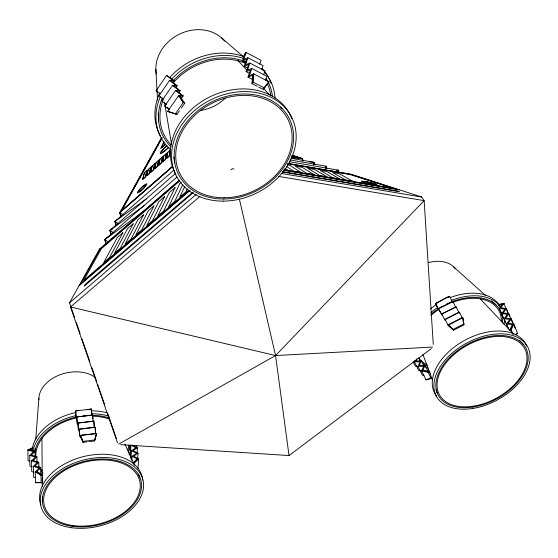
<?xml version="1.0" encoding="UTF-8"?>
<svg xmlns="http://www.w3.org/2000/svg" width="558" height="558" viewBox="0 0 558 558"><rect width="100%" height="100%" fill="white"/><g stroke="black" fill="none" stroke-linecap="round" stroke-linejoin="round"><path stroke-width="0.84" d="M87.181 441.838L83.058 442.341L80.359 436.482L80.415 435.47L96.485 433.524L94.609 440.925L88.834 441.636M258.703 87.069L263.118 89.322L269.054 81.831L253.737 73.935L252.523 75.414L252.07 83.693L257.224 86.323M253.737 73.935L252.07 83.693L253.269 82.242L253.737 73.935L249.189 75.609L251.798 68.474L267.045 76.369L265.608 80.303M80.415 435.47L83.121 441.364L83.058 442.341L80.415 435.47L79.654 435.373L79.208 429.248L78.455 429.179L78.015 423.083L77.269 423.048L76.83 416.979L76.09 416.972L75.651 410.925L78.141 410.555M130.014 445.403L129.714 450.299L131.109 451.017M130.963 458.878L131.479 450.704L135.873 447.711L130.921 445.165L130.258 455.788L131.66 456.514M86.929 409.537L91.442 409.091L91.686 414.406M131.786 460.385L132.044 456.291L136.466 453.27L131.479 450.704M136.48 447.865L136.64 445.417M137.066 453.368L137.449 447.649L132.49 445.103M137.652 458.927L138.042 453.208L133.055 450.634L137.449 447.649M137.972 468.636L138.642 458.822L133.634 456.228L138.042 453.208M94.609 440.925L96.485 433.524L79.654 435.373M34.868 451.122L35.07 448.52M35.726 439.857L38.886 398.259M338.057 171.808L338.253 170.12L289.337 161.681M325.544 168.614L325.998 166.172L289.937 159.923M170.232 150.207L169.025 156.24L166.675 158.298L167.923 152.236M313.575 164.722L314.063 162.322L290.997 158.312M166.298 153.652L165.022 159.741L162.678 161.792L163.996 155.675M162.378 157.091L161.032 163.229L158.695 165.28L160.083 159.107M302.094 160.146L302.443 158.577L292.504 155.375M158.465 160.523L157.056 166.716L154.726 168.753L156.177 162.531M154.566 163.947L153.087 170.19L150.758 172.227L152.278 165.949M150.674 167.358L149.126 173.657L146.81 175.686L148.393 169.36M146.796 170.762L145.178 177.109L142.862 179.139L144.522 172.757M259.735 64.226L261.144 60.362L246.106 52.466L244.934 53.938L244.076 56.714A61.457 50.869 -27.4 0 0 169.36 78.036M96.415 434.529L94.679 439.948L83.121 441.364M261.667 69.52L263.083 65.635L247.982 57.739L243.546 59.476L246.106 52.466L243.553 56.539M263.627 74.884L265.05 70.971L249.879 63.075L245.408 64.791L247.982 57.739M246.134 62.894L242.374 60.934L244.934 53.938M248.003 68.209L244.223 66.256L246.796 59.211L242.374 60.934M249.893 73.593L246.092 71.64L248.687 64.547L244.223 66.256M249.879 63.075L247.285 70.168L251.798 68.474M252.572 79.431L247.989 77.081L250.591 69.952L246.092 71.64M244.181 56.707L246.106 52.466M416.784 358.696L415.703 361.04L421.436 360.866L419.274 365.588L425.05 365.42L422.88 370.177L421.548 371.007L426.033 379.865L431.208 378.505L428 372.109L422.88 370.177L429.318 371.279L430.385 373.407M424.08 375.227L422.441 375.262L417.942 366.418L420.111 361.696L414.378 361.863L418.884 370.707L420.509 370.665M163.961 142.318L161.478 147.689L165.384 144.25M414.378 361.863L415.103 360.301M163.892 141.613L160.648 148.623L165.698 144.173M187.265 188.862L185.793 192.022L179.725 197.239L184.803 186.484M506.169 308.916L503.979 303.475L500.805 307.828L506.413 308.539L503.225 312.926L508.868 313.659L505.667 318.074L511.344 318.827L508.136 323.27L513.841 324.045L511.142 329.848L509.649 330.448L512.335 324.658L513.841 324.045L517.587 333.384L515.725 334.967M182.787 184.579L174.675 201.578L168.649 206.76L179.92 183.429L181.217 182.313M162.252 137.77L121.818 210.436L172.722 166.082M74.633 317.635L69.513 302.82L99.345 249.335L179.348 180.129M161.743 137.449L119.768 212.71L120.96 216.874M161.604 138.14L120.5 211.894L172.422 166.661M120.549 212.179L121.4 210.659M122.244 209.138L124.79 204.57M126.059 202.282L126.91 200.761M127.754 199.241L128.605 197.72M131.151 193.152L131.995 191.624M132.846 190.104L135.392 185.535M136.661 183.254L137.505 181.734M140.051 177.165L140.902 175.637M141.746 174.117L142.597 172.596M143.441 171.076L145.987 166.507M147.263 164.219L148.107 162.699M148.958 161.178L151.497 156.61M152.348 155.082L153.199 153.562M154.043 152.041L154.894 150.52M155.738 148.993L156.589 147.472M157.858 145.192L158.709 143.664M159.553 142.144L161.674 138.335M509.649 330.448L513.841 324.045M160.118 93.779L156.08 90.78L166.577 75.421L174.229 80.624L172.792 82.71M166.577 75.421L172.673 79.947L169.506 80.415L158.925 95.83L162.985 98.843M169.506 80.415L175.637 84.969L172.464 85.465L161.806 100.935L166.57 104.465M175.742 87.739L177.193 85.639L171.069 81.098L174.229 80.624M172.464 85.465L178.63 90.04L175.456 90.577L164.715 106.097L169.506 109.647M178.734 92.816L180.192 90.717L174.033 86.148L177.193 85.639M181.266 98.661L183.226 95.85L177.032 91.254L180.192 90.717M179.39 110.909L176.942 114.404L167.665 111.314L178.49 95.746L181.657 95.181L175.456 90.577M181.343 108.119L184.768 103.23L180.067 96.422L178.49 95.746L183.219 102.581L184.768 103.23M508.84 329.311L506.629 323.884L509.845 319.441L504.174 318.681L507.375 314.273L501.74 313.533L504.927 309.153L499.326 308.435L502.507 304.082L503.979 303.475L498.21 304.466M269.054 81.831L264.318 87.885L253.269 82.242M263.118 89.322L267.84 83.288M133.09 462.875L137.059 458.892L138.642 458.822L134.101 463.384M29.658 461.18L28.074 460.678L27.9 449.957L29.469 449.636L35.049 451.38L31.297 455.042L36.912 456.8L33.152 460.503L38.788 462.275L35.021 466.014L40.692 467.806L36.905 471.58L35.314 471.922L35.426 482.663L42.652 482.635L42.61 474.9L36.905 471.58L41.041 475.249L41.09 482.984M35.168 477.599L33.564 477.09L33.431 466.349L37.212 462.61L31.569 460.831L31.715 471.566L34.115 472.326M31.569 460.831L35.335 457.135L29.727 455.37L29.888 466.097L32.273 466.851M29.727 455.37L33.48 451.708L27.9 449.957L32.929 447.488M172.645 166.647L119.768 212.71L121.191 216.818M173.908 170.113L114.913 221.421L116.12 225.565M175.414 173.517L109.919 230.377L111.154 234.541M176.935 177.06L104.778 239.598L106.034 243.748M179.578 180.353L100.084 249.112L80.777 283.785L189.078 190.773M179.718 180.973L101.361 248.722L83.763 280.423L188.862 190.132M79.041 285.738L190.041 190.417M192.245 192.594L85.339 284.252L84.335 286.087L193.41 192.58M69.513 302.82L196.249 194.337M117.48 442.843L70.503 306.963L199.973 196.353M231.026 169.827L232.344 168.704L234.06 168.983M99.345 249.335L102.1 247.201M111.663 234.283L104.778 239.598L106.425 244.292M112.674 228.264L109.919 230.377L111.426 234.409M133.202 462.931L138.642 458.822M120.647 444.656L289.016 455.551L431.348 348.583M448.283 297.274L449.581 296.305L452.28 301.641M144.159 210.924L104.778 239.598L108.168 241.83M144.459 205.456L109.919 230.377L113.281 232.54M146.803 198.648L114.913 221.421L116.406 225.376M442.306 315.075L438.616 309.62L435.505 303.566L445.807 297.846L449.581 296.305L449.943 297.17M429.318 371.279L428 372.109L421.548 371.007L423.71 366.25L417.942 366.418M427.358 379.035L426.033 379.865L431.704 377.947M118.805 444.056L275.568 355.551L424.143 200.622L421.681 197.009L351.177 174.284L287.879 163.41M455.551 306.935L452.845 301.585L438.239 308.769L435.505 303.566L449.581 296.305M438.239 308.769L452.845 301.585M438.707 308.867L441.448 314.091L456.137 306.914L459.241 313.024L459.82 313.15M441.448 314.091L456.137 306.914M445.186 319.615L459.457 312.285L462.575 318.423L463.175 318.569L463.928 324.889L453.619 330.176L448.318 325.733L445.186 319.615L444.684 319.462L458.885 312.166L459.457 312.285M448.841 325.921L448.472 325.07L453.256 329.346L463.579 324.059L462.812 317.711L462.219 317.565L447.948 324.882L448.472 325.07L462.812 317.711L463.928 324.889M100.105 249.007L101.633 248.345M110.693 230.056L112.256 229.422M516.094 333.991L517.587 333.384M247.989 77.081L252.523 75.414M89.287 409.809L91.442 409.091L91.875 415.117L92.684 415.11L93.116 421.164L93.939 421.192L94.372 427.275L95.209 427.33L95.641 433.433M29.469 449.636L32.483 448.632M498.552 305.198L503.979 303.475M27.9 449.957L32.469 448.611M498.566 305.219L502.507 304.082M435.505 303.566L437.012 303.161M42.61 474.9L41.041 475.249L35.314 471.922L39.102 468.141L33.431 466.349M37.009 482.321L35.426 482.663L42.652 482.635L38.621 482.412M312.438 162.643L314.063 162.322L314.879 164.715M336.572 170.441L338.253 170.12L339.118 172.582M183.226 95.85L180.067 96.422L183.219 102.581L175.393 113.769L176.942 114.404L167.665 111.314L169.241 111.97M78.455 429.179L94.372 427.275M79.208 429.248L95.209 427.33M77.269 423.048L93.116 421.164M78.015 423.083L93.939 421.192M76.09 416.972L91.875 415.117M76.83 416.979L92.684 415.11M91.442 409.091L75.651 410.925L76.041 417.984L76.774 417.991L77.213 424.052L77.96 424.094L78.399 430.19L79.152 430.26L79.599 436.377L80.359 436.482M432.562 347.069L275.568 355.551L70.503 306.963M416.979 366.153L415.361 366.201L413.101 361.779M291.206 157.809L302.443 158.577L303.238 160.934M309.725 161.911L314.063 162.322L314.3 164.038L314.063 162.322M452.671 302.387L453.208 302.45M506.629 323.884L512.335 324.658M455.942 307.681L456.5 307.772M278.582 176.398L424.143 200.622L433.266 344.419M282.627 171.655L396.905 190.906L399.27 191.673L282.404 172.01M281.134 173.44L421.681 197.009M284.406 169.576L287.628 170.12L284.775 168.216M284.364 169.855L392.162 188.102L350.222 174.556L287.733 163.836M283.743 170.071L396.689 189.169L350.829 174.382L288.193 163.627M283.422 170.204L399.312 189.797M287.307 164.77L289.609 165.168L300.825 172.352L293.647 171.139L286.352 166.368M291.646 156.505L299.332 157.844L291.869 155.438M291.89 156.672L301.327 158.319L292.239 155.389M291.283 156.631L302.443 158.577L302.82 161.15M445.563 320.473L445.054 320.313L441.929 314.217M292.155 155.822L294.631 156.624M156.08 90.78L157.635 91.442M132.044 456.291L137.059 458.892M122.718 214.509L119.768 212.71L121.253 216.602M118.254 223.507L114.913 221.421L116.322 224.581M166.975 107.262L168.342 108.273M221.4 37.763L243.56 56.825M453.305 266.557L485.606 295.559M491.417 300.783L495.936 304.842M448.472 325.07L453.619 330.176L453.256 329.346M480.354 299.011L513.744 334.263M519.707 340.561L523.285 344.335M238.036 60.557L246.824 70.127M263.822 88.631L269.681 95.013M280.82 107.143L281.992 108.419M421.436 360.866L424.038 366.041M418.605 357.831L420.467 361.528M425.05 365.42L428.014 371.342M124.908 444.077L134.492 465.4M138.391 474.084L139.814 477.243M504.174 318.681L507.968 327.992M501.74 313.533L505.534 322.845M499.326 308.435L503.128 317.739M511.142 329.848L512.955 334.319M506.413 308.539L509.538 316.323M506.797 310.471L507.738 312.808M511.344 318.827L515.09 328.167M508.868 313.659L512.3 322.217M422.929 354.463L432.617 380.57M435.951 389.547L437.158 392.811M326.842 168.6L325.998 166.172L326.228 167.895M76.334 322.566L80.031 333.266M82.019 339.027L89.698 361.249M91.972 367.834L96.799 381.825M97.657 384.295L104.758 404.871M107.603 413.101L116.413 438.609M120.123 212.947L120.842 215.451M239.417 199.276L275.568 355.551L289.016 455.551M164.408 102.142L171.564 144.124M173.754 156.979L174.773 162.978M95.139 428.335L95.516 433.671M93.87 422.204L94.239 427.407M92.621 416.122L92.802 418.716M155.842 69.22L157.516 100.231M158.214 113.148L158.632 120.981M35.049 451.38L35.105 456.325M36.912 456.8L36.968 462.575M41.927 438.476L42.199 475.018M42.22 477.62L42.282 486.283M42.359 496.425L42.394 501.614M38.788 462.275L38.837 468.057M40.692 467.806L40.734 474.412M130.718 450.494A50.673 33.898 -14.2 0 1 129.058 454.491M42.806 475.311A50.673 33.898 -14.2 0 1 41.285 474.07M32.859 451.513A50.673 33.898 -14.2 0 1 75.853 415.612M91.665 413.778A50.673 33.898 -14.2 0 1 108.915 416.142M128.793 445.172A47.353 31.673 -14.2 0 1 127.859 449.692M42.255 470.833A47.353 31.673 -14.2 0 1 38.586 465.923M37.044 462.54A47.353 31.673 -14.2 0 1 36.605 461.124M35.865 456.73A47.353 31.673 -14.2 0 1 76.983 417.768M93.507 416.226A47.353 31.673 -14.2 0 1 109.905 419.295M38.893 399.87A32.329 22.613 -13.7 0 1 59.127 375.115A32.329 22.613 -13.7 0 1 94.999 377.264M129.979 445.054A48.588 32.504 -14.2 0 1 128.207 452.008M42.98 473.072A48.588 32.504 -14.2 0 1 41.201 471.384M34.819 452.231A48.588 32.504 -14.2 0 1 75.979 417.098M83.658 415.766A48.588 32.504 -14.2 0 1 85.367 415.584M88.764 415.354A48.588 32.504 -14.2 0 1 90.452 415.305M92.133 415.298A48.588 32.504 -14.2 0 1 109.242 417.998M32.036 450.941A50.541 33.892 -14.2 0 1 75.909 412.467M90.975 410.807A50.541 33.892 -14.2 0 1 106.669 412.746M40.95 504.878A52.55 33.947 -14.6 0 1 83.951 456.486A52.55 33.947 -14.6 0 1 142.695 480.208M264.06 71.536A61.659 50.938 -27.4 0 1 274.996 98.264M170.288 149.432A61.659 50.938 -27.4 0 1 160.292 96.715M171.62 79.257A61.659 50.938 -27.4 0 1 243.944 58.534M261.5 68.934A61.659 50.938 -27.4 0 1 262.553 69.952M267.526 84.167A57.613 47.59 -27.4 0 1 270.797 95.362M170.86 144.585A57.613 47.59 -27.4 0 1 163.173 99.722M173.029 83.177A57.613 47.59 -27.4 0 1 245.492 63.333M156.282 73.956A38.92 33.229 -28.3 0 1 179.704 34.024A38.92 33.229 -28.3 0 1 224.693 41.146M265.971 78.225A59.12 48.839 -27.4 0 1 272.43 96.687M170.894 146.684A59.12 48.839 -27.4 0 1 162.329 98.006M173.503 80.582A59.12 48.839 -27.4 0 1 242.765 60.724M243.483 60.975A59.12 48.839 -27.4 0 1 245.59 61.785M262.148 68.557A61.457 50.869 -27.4 0 1 271.069 83.149M160.369 135.81A61.457 50.869 -27.4 0 1 159.867 92.691M225.376 98.089A38.586 32.65 -28 0 1 200.761 110.4M291.067 116.713A64.463 51.873 -26.8 0 1 291.883 118.735M175.896 174.389A64.463 51.873 -26.8 0 1 208.964 97.343A64.463 51.873 -26.8 0 1 290.774 116.043M504.348 318.611A49.92 32.329 -29 0 1 503.993 324.344M428.153 368.12A49.92 32.329 -29 0 1 425.789 367.199M430.992 312.375A49.92 32.329 -29 0 1 437.842 307.381M451.15 300.518A49.92 32.329 -29 0 1 500.582 307.081M428.537 262.581A31.876 21.609 -29.6 0 1 455.321 268.865M452.712 301.446A47.862 30.997 -29 0 1 502.326 323.138M427.1 365.846A47.862 30.997 -29 0 1 422.999 363.614M430.86 314.356A47.862 30.997 -29 0 1 437.556 309.251M440.436 307.409A47.862 30.997 -29 0 1 442.661 306.112M446.456 304.131A47.862 30.997 -29 0 1 451.129 302.059M452.852 302.29A46.642 30.209 -29 0 1 501.349 321.115M427.17 364.73A46.642 30.209 -29 0 1 419.107 358.536M430.957 315.396A46.642 30.209 -29 0 1 438.093 309.892M430.476 308.86A49.788 32.322 -29 0 1 436.816 304.368M450.801 297.4A49.788 32.322 -29 0 1 500.003 306.44M436.489 396.027A51.734 32.322 -28.6 0 1 464.305 340.547A51.734 32.322 -28.6 0 1 526.703 346.148M168.551 147.228A7.094 1.144 -43.5 0 1 161.569 152.292A7.094 1.144 -43.5 0 1 167.121 145.505M169.025 147.179A8.921 1.437 -43.5 0 1 160.286 153.596A8.921 1.437 -43.5 0 1 166.661 145.526M170.56 149.823L169.311 156.08L166.333 158.688L167.637 152.39L170.56 149.823M166.633 153.269L165.308 159.588L162.343 162.183L163.717 155.828L166.633 153.269M162.713 156.707L161.318 163.082L158.36 165.67L159.804 159.26L162.713 156.707M158.8 160.139L157.335 166.563L154.385 169.151L155.898 162.685L158.8 160.139M154.901 163.557L153.366 170.044L150.423 172.617L152.006 166.096L154.901 163.557M151.009 166.975L149.404 173.51L146.468 176.084L148.121 169.506L151.009 166.975M147.124 170.378L145.457 176.97L142.527 179.536L144.25 172.903L147.124 170.378M175.086 187.607L163.633 211.064L157.649 216.211L169.304 192.601L175.086 187.607M164.498 196.744L152.676 220.487L146.726 225.592L158.758 201.703L164.498 196.744M153.98 205.825L141.788 229.84L135.88 234.918L148.282 210.757L153.98 205.825M143.539 214.851L130.977 239.131L125.111 244.174L137.875 219.74L143.539 214.851M133.167 223.807L120.235 248.359L114.418 253.36L127.538 228.668L133.167 223.807M122.858 232.707L109.577 257.524L103.795 262.49L117.271 237.541L122.858 232.707M313.903 174.57L306.788 173.364L295.335 166.151L302.178 167.323L313.903 174.57M326.849 176.76L319.811 175.568L307.856 168.293L314.628 169.451L326.849 176.76M339.676 178.937L332.701 177.751L320.257 170.42L326.967 171.564L339.676 178.937M352.384 181.085L345.472 179.913L332.54 172.52L339.194 173.664L352.384 181.085M338.573 172.708L338.253 170.12L338.532 172.701M72.659 526.396A50.527 32.545 -14.6 0 0 141.139 481.575A50.527 32.545 -14.6 0 0 62.022 470.966A50.527 32.545 -14.6 0 0 72.659 526.396M73.203 525.594A49.243 31.722 -14.6 0 0 139.905 481.882A49.243 31.722 -14.6 0 0 62.782 471.58A49.243 31.722 -14.6 0 0 73.203 525.594M71.731 527.756A52.703 33.947 -14.6 0 0 143.218 481.052A52.703 33.947 -14.6 0 0 60.745 469.913A52.703 33.947 -14.6 0 0 71.731 527.756M223.793 199.004A62.022 49.802 -26.8 0 0 289.951 119.97A62.022 49.802 -26.8 0 0 187.969 120.521A62.022 49.802 -26.8 0 0 223.793 199.004M224.128 197.748A60.438 48.532 -26.8 0 0 288.535 120.688A60.438 48.532 -26.8 0 0 189.134 121.302A60.438 48.532 -26.8 0 0 224.128 197.748M223.221 201.124A64.686 51.943 -26.8 0 0 292.35 118.749A64.686 51.943 -26.8 0 0 186.009 119.182A64.686 51.943 -26.8 0 0 223.221 201.124M472.793 407.068A49.746 30.983 -28.5 0 0 525.769 347.934A49.746 30.983 -28.5 0 0 447.467 359.75A49.746 30.983 -28.5 0 0 472.793 407.068M473.065 406.203A48.476 30.195 -28.5 0 0 524.653 348.562A48.476 30.195 -28.5 0 0 448.332 360.119A48.476 30.195 -28.5 0 0 473.065 406.203M472.333 408.526A51.88 32.315 -28.5 0 0 527.659 346.874A51.88 32.315 -28.5 0 0 446.002 359.122A51.88 32.315 -28.5 0 0 472.333 408.526M365.853 182.619A4.889 0.439 12.6 0 0 373.797 184.175A4.889 0.439 12.6 0 0 367.848 182.313A4.889 0.439 12.6 0 0 365.853 182.619M363.697 182.354A8.091 0.725 12.6 0 0 376.838 184.921A8.091 0.725 12.6 0 0 366.976 181.838A8.091 0.725 12.6 0 0 363.697 182.354M364.388 182.438A7.066 0.628 12.6 0 0 375.869 184.684A7.066 0.628 12.6 0 0 367.255 181.992A7.066 0.628 12.6 0 0 364.388 182.438M140.407 191.38A6.591 1.137 -43.8 0 0 146.873 183.812A6.591 1.137 -43.8 0 0 139.068 189.936A6.591 1.137 -43.8 0 0 140.407 191.38M140.246 190.969A4.597 0.788 -43.8 0 0 145.471 185.402A4.597 0.788 -43.8 0 0 140.63 188.75A4.597 0.788 -43.8 0 0 140.246 190.969"/></g></svg>
